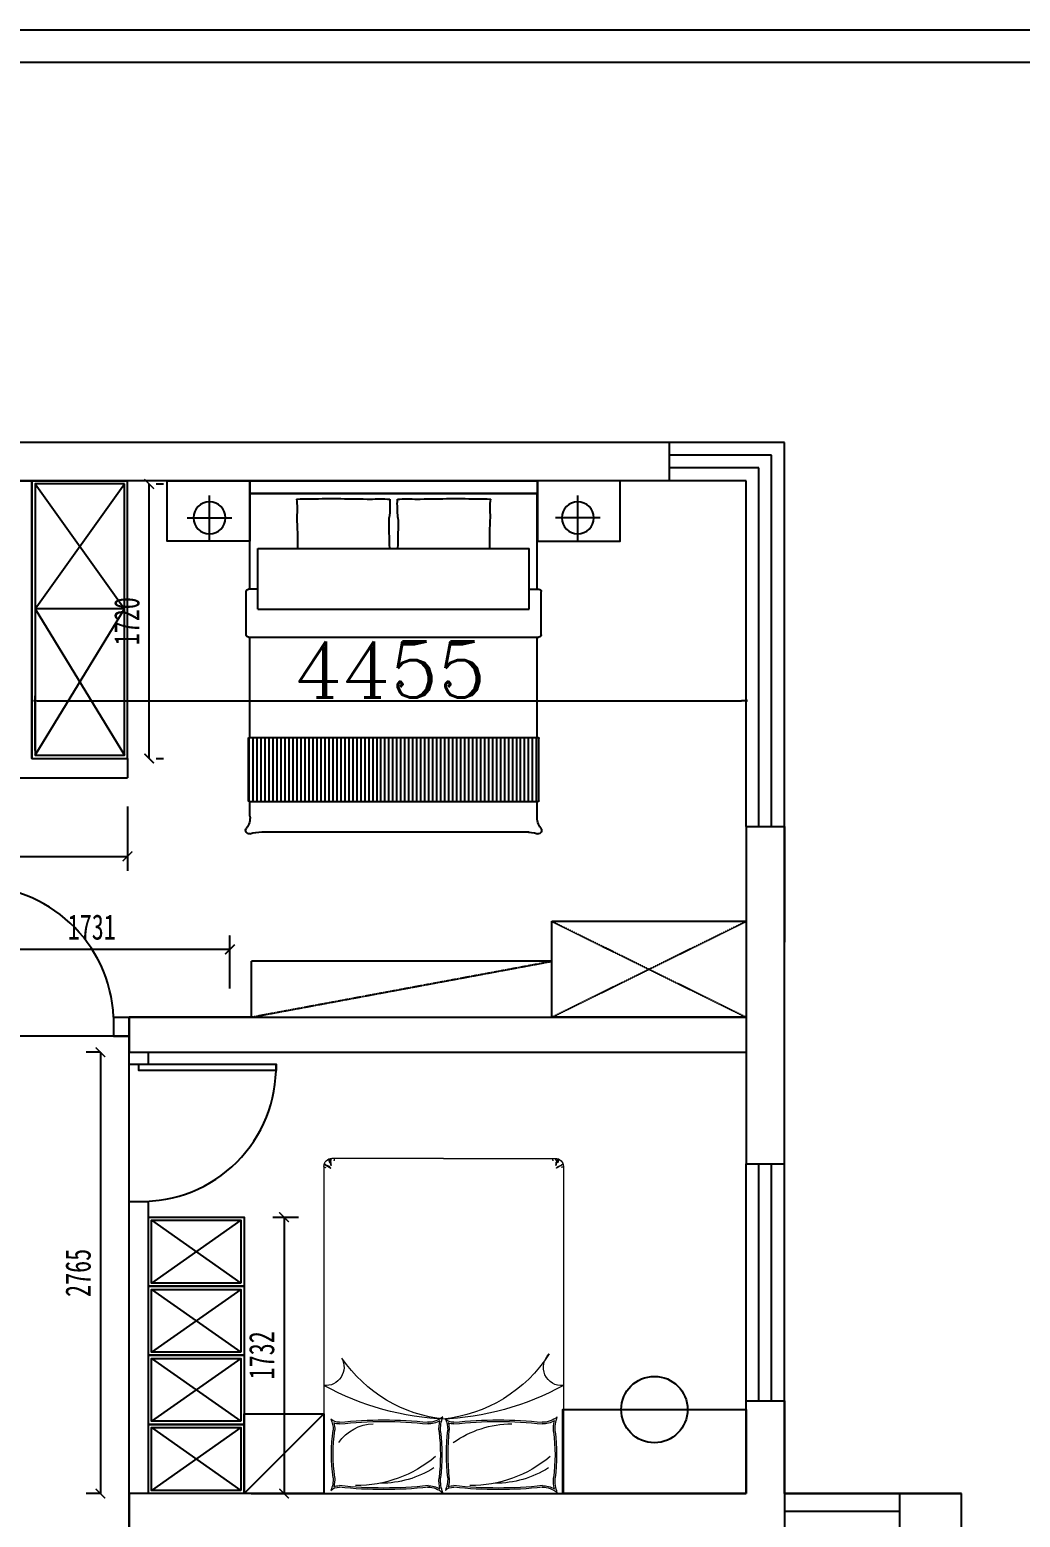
# Model space of a CAD drawing. Header units: millimetres. Extents: x -33522418 to 16198808, y -126322335 to -58690945.
# Drawn here: x -15918835 to -15912630, y -63974857 to -63965538 of the extents above; entities that cross this region are included whole.
import ezdxf

# ---------------------------------------------------------------- set-up
doc = ezdxf.new("R2010")
doc.units = ezdxf.units.MM
doc.header["$LTSCALE"] = 10
doc.header["$PDMODE"] = 3
doc.linetypes.add('DASH', pattern=[0.35, 0.25, -0.1])
doc.layers.add('LAYER4', color=7, linetype='Continuous')
doc.styles.add('HZXY', font='complex.shx', dxfattribs={"bigfont": 'HZXY.shx'})
doc.styles.add('宋体_T3', font='SimSun.ttf', dxfattribs={"width": 0.7})
doc.dimstyles.new('_TCH_ARCH&&60', dxfattribs={"dimtxt": 158.607595, "dimasz": 60, "dimexe": 90, "dimexo": 180, "dimgap": 60, "dimtad": 1, "dimdec": 0, "dimzin": 0, "dimdsep": 46, "dimtxsty": '宋体_T3', "dimblk": 'ARCHTICK', "dimcen": 0.09, "dimclrd": 2, "dimclre": 2, "dimclrt": 2, "dimazin": 2, "dimtfac": 1, "dimtdec": 0, "dimtix": 1, "dimtmove": 2, "dimatfit": 3, "dimfxl": 60, "dimtolj": 1, "dimtzin": 0, "dimarcsym": 0})
doc.dimstyles.new('LMDIM30$0', dxfattribs={"dimtxt": 60, "dimasz": 30, "dimexe": 30, "dimexo": 30, "dimgap": 20, "dimtad": 1, "dimdec": 0, "dimzin": 0, "dimdsep": 46, "dimtxsty": 'HZXY', "dimblk1": 'DOT', "dimblk2": 'DOT', "dimsah": 1, "dimcen": 0, "dimclrd": 2, "dimclre": 2, "dimclrt": 2, "dimadec": 0, "dimazin": 0, "dimtfac": 1, "dimtdec": 0, "dimtmove": 2, "dimatfit": 3, "dimldrblk": 'DOT', "dimfxl": 1, "dimtolj": 1, "dimtzin": 0, "dimarcsym": 0})

# ---------------------------------------------------------------- blocks, each defined once
blk = doc.blocks.new('A$C15B57E32')
at = {"color": 4}
for p, q in [((1879.6, 2587.1), (1879.6, 2307.1)), ((1739.6, 2447.1), (2019.6, 2447.1)), ((-88.3, 468.5), (-88.3, 2143.6)), ((-10.9, 2193.6), (102.5, 2193.6)), ((502.5, 2193.6), (1132.5, 2193.6)), ((1432.5, 2193.6), (2032.5, 2193.6)), ((2032.5, 393.6), (2032.5, 2193.6)), ((2111.7, 2193.6), (2032.5, 2193.6)), ((2032.5, 2193.6), (2032.5, 393.6)), ((2111.7, 393.6), (2111.7, 2193.6)), ((10, 393.6), (102.5, 393.6)), ((502.5, 393.6), (1132.5, 393.6)), ((1432.5, 393.6), (2032.5, 393.6)), ((2032.5, 393.6), (2111.7, 393.6)), ((1879.6, 0), (1879.6, 280)), ((1739.6, 140), (2019.6, 140))]:
    blk.add_line(p, q, dxfattribs=at)
at = {"color": 8}
for p, q in [((102.5, 388.6), (102.5, 2198.6)), ((502.5, 2187.2), (102.5, 2187.2)), ((502.5, 2162.2), (102.5, 2162.2)), ((107.5, 2203.6), (497.5, 2203.6)), ((502.5, 388.6), (502.5, 2198.6)), ((1132.5, 383.6), (1132.5, 2203.6)), ((1147.5, 2218.6), (1417.5, 2218.6)), ((1307.5, 2143.6), (1687.8, 2143.6)), ((1307.5, 443.6), (1307.5, 2143.6)), ((1432.5, 2143.6), (1432.5, 2203.6)), ((1687.8, 443.6), (1687.8, 2143.6)), ((502.5, 2137.2), (102.5, 2137.2)), ((502.5, 2112.2), (102.5, 2112.2)), ((502.5, 2087.2), (102.5, 2087.2)), ((502.5, 2062.2), (102.5, 2062.2)), ((502.5, 2037.2), (102.5, 2037.2)), ((502.5, 2012.2), (102.5, 2012.2)), ((502.5, 1987.2), (102.5, 1987.2)), ((502.5, 1962.2), (102.5, 1962.2)), ((502.5, 1937.2), (102.5, 1937.2)), ((502.5, 1912.2), (102.5, 1912.2)), ((502.5, 1887.2), (102.5, 1887.2)), ((502.5, 1862.2), (102.5, 1862.2)), ((502.5, 1837.2), (102.5, 1837.2)), ((502.5, 1812.2), (102.5, 1812.2)), ((502.5, 1787.2), (102.5, 1787.2)), ((502.5, 1762.2), (102.5, 1762.2)), ((502.5, 1737.2), (102.5, 1737.2)), ((502.5, 1712.2), (102.5, 1712.2)), ((502.5, 1687.2), (102.5, 1687.2)), ((502.5, 1662.2), (102.5, 1662.2)), ((502.5, 1637.2), (102.5, 1637.2)), ((502.5, 1612.2), (102.5, 1612.2)), ((502.5, 1587.2), (102.5, 1587.2)), ((502.5, 1562.2), (102.5, 1562.2)), ((502.5, 1537.2), (102.5, 1537.2)), ((502.5, 1512.2), (102.5, 1512.2)), ((502.5, 1487.2), (102.5, 1487.2)), ((502.5, 1462.2), (102.5, 1462.2)), ((502.5, 1437.2), (102.5, 1437.2)), ((502.5, 1412.2), (102.5, 1412.2)), ((502.5, 1387.2), (102.5, 1387.2)), ((502.5, 1362.2), (102.5, 1362.2)), ((502.5, 1337.2), (102.5, 1337.2)), ((502.5, 1312.2), (102.5, 1312.2)), ((502.5, 1287.2), (102.5, 1287.2)), ((502.5, 1262.2), (102.5, 1262.2)), ((502.5, 1237.2), (102.5, 1237.2)), ((502.5, 1212.2), (102.5, 1212.2)), ((502.5, 1187.2), (102.5, 1187.2)), ((502.5, 1162.2), (102.5, 1162.2)), ((502.5, 1137.2), (102.5, 1137.2)), ((502.5, 1112.2), (102.5, 1112.2)), ((502.5, 1087.2), (102.5, 1087.2)), ((502.5, 1062.2), (102.5, 1062.2)), ((502.5, 1037.2), (102.5, 1037.2)), ((502.5, 1012.2), (102.5, 1012.2)), ((502.5, 987.2), (102.5, 987.2)), ((502.5, 962.2), (102.5, 962.2)), ((502.5, 937.2), (102.5, 937.2)), ((502.5, 912.2), (102.5, 912.2)), ((502.5, 887.2), (102.5, 887.2)), ((502.5, 862.2), (102.5, 862.2)), ((502.5, 837.2), (102.5, 837.2)), ((502.5, 812.2), (102.5, 812.2)), ((502.5, 787.2), (102.5, 787.2)), ((502.5, 762.2), (102.5, 762.2)), ((502.5, 737.2), (102.5, 737.2)), ((502.5, 712.2), (102.5, 712.2)), ((502.5, 687.2), (102.5, 687.2)), ((502.5, 662.2), (102.5, 662.2)), ((502.5, 637.2), (102.5, 637.2)), ((502.5, 612.2), (102.5, 612.2)), ((502.5, 587.2), (102.5, 587.2)), ((502.5, 562.2), (102.5, 562.2)), ((502.5, 537.2), (102.5, 537.2)), ((502.5, 512.2), (102.5, 512.2)), ((502.5, 487.2), (102.5, 487.2)), ((502.5, 462.2), (102.5, 462.2)), ((502.5, 437.2), (102.5, 437.2)), ((502.5, 412.2), (102.5, 412.2)), ((502.5, 387.2), (102.5, 387.2)), ((107.5, 383.6), (497.5, 383.6)), ((1307.5, 443.6), (1687.8, 443.6)), ((1432.5, 443.6), (1432.5, 383.6)), ((1147.5, 368.6), (1417.5, 368.6))]:
    blk.add_line(p, q, dxfattribs=at)
at = {"color": 4}
for centre in [(1879.6, 2447.1), (1879.6, 140)]:
    blk.add_circle(centre, 100, dxfattribs=at)
for centre, radius, start, end in [((-79, 2199.7), 21.1, 46.53592, 191.91766), ((-362.5, 2117.1), 274.3, 0.32317, 16.58217), ((-0.4, 2297.5), 104.4, 232.15871, 275.75159), ((-362.5, 470.1), 274.3, 343.41783, 359.67683), ((-79, 387.4), 21.1, 168.08234, 313.46408), ((-0.4, 289.6), 104.4, 84.24841, 127.84129)]:
    blk.add_arc(centre, radius, start, end, dxfattribs=at)
at = {"color": 8}
for centre, radius, start, end in [((107.5, 2198.6), 5, 90, 180), ((497.5, 2198.6), 5, 0, 90), ((1147.5, 2203.6), 15, 90, 180), ((1417.5, 2203.6), 15, 0, 90), ((1744.9, 3926.1), 2030.1, 268.38834, 273.92799), ((1936.1, 2449.8), 551.5, 264.57724, 276.39291), ((-3803.1, 1761.5), 5802.2, 0.49679, 1.38527), ((-6393.7, 1680.2), 8393.7, 358.3391, 0.89825), ((387.8, 1372.2), 1610.2, 358.02978, 2.4617), ((1827.1, -1739.7), 3060.8, 88.97266, 92.6082), ((1970.7, 2277.6), 961, 264.6984, 271.56817), ((1827.1, 4326.8), 3060.8, 267.3918, 271.02734), ((1970.7, 309.6), 961, 88.43183, 95.3016), ((387.8, 1214.9), 1610.2, 357.5383, 1.97022), ((-6393.7, 906.9), 8393.7, 359.10175, 1.6609), ((-3803.1, 825.7), 5802.2, 358.61473, 359.50321), ((1744.9, -1339), 2030.1, 86.07201, 91.61166), ((1936.1, 137.3), 551.5, 83.60709, 95.42276), ((107.5, 388.6), 5, 180, 270), ((497.5, 388.6), 5, 270, 0), ((1147.5, 383.6), 15, 180, 270), ((1417.5, 383.6), 15, 270, 0)]:
    blk.add_arc(centre, radius, start, end, dxfattribs=at)
blk = doc.blocks.new('A$C71C90F50')
at = {"lineweight": 18}
for p, q in [((0, -2050), (0, 0)), ((0, 0), (1500, 0)), ((1500, -2050), (1500, 0)), ((750, -2100), (50, -2100)), ((750, -2100), (1450, -2100))]:
    blk.add_line(p, q, dxfattribs=at)
at = {"color": 8, "lineweight": 5}
for p, q in [((0, -2047), (1.2, -2046.1)), ((1.2, -2046.1), (2.2, -2045.4)), ((2.2, -2045.4), (3.1, -2045)), ((3.1, -2045), (3.8, -2044.6)), ((3.8, -2044.6), (4.4, -2044.5)), ((4.4, -2044.5), (5, -2044.4)), ((5, -2044.4), (5.5, -2044.3)), ((5.5, -2044.3), (6, -2044.3)), ((6, -2044.3), (6.4, -2044.3)), ((6.4, -2044.3), (6.9, -2044.3)), ((6.9, -2044.3), (7.3, -2044.3)), ((7.3, -2044.3), (7.7, -2044.3)), ((7.7, -2044.3), (8.2, -2044.2)), ((8.2, -2044.2), (8.6, -2044.2)), ((8.6, -2044.2), (9.1, -2044.1)), ((9.1, -2044.1), (9.5, -2043.9)), ((9.5, -2043.9), (10, -2043.8)), ((10, -2043.8), (10.4, -2043.6)), ((10.4, -2043.6), (10.9, -2043.4)), ((10.9, -2043.4), (11.3, -2043.2)), ((11.3, -2043.2), (11.6, -2043.1)), ((11.6, -2043.1), (11.8, -2042.9)), ((11.8, -2042.9), (12, -2042.8)), ((12, -2042.8), (12.1, -2042.8)), ((22.7, -2050.5), (23.4, -2050.1)), ((23.4, -2050.1), (24.1, -2049.7)), ((24.1, -2049.7), (24.8, -2049.2)), ((24.8, -2049.2), (25.5, -2048.8)), ((25.5, -2048.8), (26.2, -2048.4)), ((26.2, -2048.4), (26.8, -2048)), ((26.8, -2048), (27.4, -2047.6)), ((27.4, -2047.6), (28, -2047.2)), ((28, -2047.2), (28.6, -2046.9)), ((28.9, -2050.2), (28.1, -2050.6)), ((28.6, -2046.9), (29.1, -2046.5)), ((29.7, -2049.7), (28.9, -2050.2)), ((29.1, -2046.5), (29.6, -2046.2)), ((29.6, -2046.2), (30.2, -2045.8)), ((30.5, -2049.3), (29.7, -2049.7)), ((30.2, -2045.8), (30.7, -2045.5)), ((31.4, -2049), (30.5, -2049.3)), ((30.7, -2045.5), (31.2, -2045.2)), ((31.2, -2045.2), (31.7, -2044.9)), ((32.2, -2048.8), (31.4, -2049)), ((31.7, -2044.9), (32.3, -2044.6)), ((33, -2048.6), (32.2, -2048.8)), ((32.3, -2044.6), (32.8, -2044.3)), ((32.8, -2044.3), (33.4, -2044)), ((33.8, -2048.3), (33, -2048.6)), ((33.4, -2044), (33.9, -2043.7)), ((34.6, -2048.1), (33.8, -2048.3)), ((33.9, -2043.7), (34.5, -2043.4)), ((34.5, -2043.4), (35.1, -2043.1)), ((35.3, -2047.9), (34.6, -2048.1)), ((35.1, -2043.1), (35.7, -2042.8)), ((36, -2047.5), (35.3, -2047.9)), ((35.7, -2042.8), (36.2, -2042.5)), ((36.6, -2047.1), (36, -2047.5)), ((36.2, -2042.5), (36.8, -2042.2)), ((37.1, -2046.6), (36.6, -2047.1)), ((36.8, -2042.2), (37.4, -2041.9)), ((37.6, -2046), (37.1, -2046.6)), ((37.4, -2041.9), (38, -2041.5)), ((38, -2045.3), (37.6, -2046)), ((38, -2041.5), (38.6, -2041.2)), ((38.4, -2044.6), (38, -2045.3)), ((38.8, -2043.9), (38.4, -2044.6)), ((38.6, -2041.2), (39.1, -2040.9)), ((39.2, -2043.1), (38.8, -2043.9)), ((39.1, -2040.9), (39.6, -2040.5)), ((39.6, -2042.4), (39.2, -2043.1)), ((39.6, -2040.5), (40.1, -2040.1)), ((40, -2041.8), (39.6, -2042.4)), ((40.5, -2041.2), (40, -2041.8)), ((40.1, -2040.1), (40.5, -2039.8)), ((40.5, -2039.8), (40.9, -2039.4)), ((41.1, -2040.7), (40.5, -2041.2)), ((40.9, -2039.4), (41.3, -2039.1)), ((41.6, -2040.2), (41.1, -2040.7)), ((41.3, -2039.1), (41.7, -2038.8)), ((42.2, -2039.8), (41.6, -2040.2)), ((41.7, -2038.8), (42.1, -2038.5)), ((42.1, -2038.5), (42.5, -2038.3)), ((42.7, -2039.4), (42.2, -2039.8)), ((42.5, -2038.3), (42.8, -2038.2)), ((43.1, -2039.1), (42.7, -2039.4)), ((42.8, -2038.2), (43.1, -2038.1)), ((43.1, -2038.1), (43.4, -2038.1)), ((43.5, -2038.9), (43.1, -2039.1)), ((43.4, -2038.1), (43.6, -2038.1)), ((43.7, -2038.6), (43.5, -2038.9)), ((43.6, -2038.1), (43.8, -2038.2)), ((43.9, -2038.4), (43.7, -2038.6)), ((43.8, -2038.2), (43.9, -2038.3)), ((43.9, -2038.3), (43.9, -2038.4)), ((1456.2, -2038.2), (1456.1, -2038.3)), ((1456.1, -2038.3), (1456.1, -2038.4)), ((1456.1, -2038.4), (1456.3, -2038.6)), ((1456.4, -2038.1), (1456.2, -2038.2)), ((1456.3, -2038.6), (1456.5, -2038.9)), ((1456.6, -2038.1), (1456.4, -2038.1)), ((1456.5, -2038.9), (1456.9, -2039.1)), ((1456.9, -2038.1), (1456.6, -2038.1)), ((1457.2, -2038.2), (1456.9, -2038.1)), ((1456.9, -2039.1), (1457.3, -2039.4)), ((1457.5, -2038.3), (1457.2, -2038.2)), ((1457.3, -2039.4), (1457.8, -2039.8)), ((1457.9, -2038.5), (1457.5, -2038.3)), ((1457.8, -2039.8), (1458.4, -2040.2)), ((1458.3, -2038.8), (1457.9, -2038.5)), ((1458.7, -2039.1), (1458.3, -2038.8)), ((1458.4, -2040.2), (1458.9, -2040.7)), ((1459.1, -2039.4), (1458.7, -2039.1)), ((1458.9, -2040.7), (1459.5, -2041.2)), ((1459.5, -2039.8), (1459.1, -2039.4)), ((1459.9, -2040.1), (1459.5, -2039.8)), ((1459.5, -2041.2), (1460, -2041.8)), ((1460.4, -2040.5), (1459.9, -2040.1)), ((1460, -2041.8), (1460.4, -2042.4)), ((1460.9, -2040.9), (1460.4, -2040.5)), ((1460.4, -2042.4), (1460.8, -2043.1)), ((1460.8, -2043.1), (1461.2, -2043.9)), ((1461.4, -2041.2), (1460.9, -2040.9)), ((1461.2, -2043.9), (1461.6, -2044.6)), ((1462, -2041.5), (1461.4, -2041.2)), ((1461.6, -2044.6), (1462, -2045.3)), ((1462.6, -2041.9), (1462, -2041.5)), ((1462, -2045.3), (1462.4, -2046)), ((1462.4, -2046), (1462.9, -2046.6)), ((1463.2, -2042.2), (1462.6, -2041.9)), ((1462.9, -2046.6), (1463.4, -2047.1)), ((1463.8, -2042.5), (1463.2, -2042.2)), ((1463.4, -2047.1), (1464, -2047.5)), ((1464.3, -2042.8), (1463.8, -2042.5)), ((1464, -2047.5), (1464.7, -2047.9)), ((1464.9, -2043.1), (1464.3, -2042.8)), ((1464.7, -2047.9), (1465.4, -2048.1)), ((1465.5, -2043.4), (1464.9, -2043.1)), ((1465.4, -2048.1), (1466.2, -2048.3)), ((1466.1, -2043.7), (1465.5, -2043.4)), ((1466.6, -2044), (1466.1, -2043.7)), ((1466.2, -2048.3), (1467, -2048.6)), ((1467.2, -2044.3), (1466.6, -2044)), ((1467, -2048.6), (1467.8, -2048.8)), ((1467.7, -2044.6), (1467.2, -2044.3)), ((1468.3, -2044.9), (1467.7, -2044.6)), ((1467.8, -2048.8), (1468.6, -2049)), ((1468.8, -2045.2), (1468.3, -2044.9)), ((1468.6, -2049), (1469.5, -2049.3)), ((1469.3, -2045.5), (1468.8, -2045.2)), ((1469.8, -2045.8), (1469.3, -2045.5)), ((1469.5, -2049.3), (1470.3, -2049.7)), ((1470.4, -2046.2), (1469.8, -2045.8)), ((1470.3, -2049.7), (1471.1, -2050.2)), ((1470.9, -2046.5), (1470.4, -2046.2)), ((1471.4, -2046.9), (1470.9, -2046.5)), ((1471.1, -2050.2), (1471.9, -2050.6)), ((1472, -2047.2), (1471.4, -2046.9)), ((1472.6, -2047.6), (1472, -2047.2)), ((1473.2, -2048), (1472.6, -2047.6)), ((1473.8, -2048.4), (1473.2, -2048)), ((1474.5, -2048.8), (1473.8, -2048.4)), ((1475.2, -2049.2), (1474.5, -2048.8)), ((1475.9, -2049.7), (1475.2, -2049.2)), ((1476.6, -2050.1), (1475.9, -2049.7)), ((1477.3, -2050.5), (1476.6, -2050.1)), ((1488, -2042.8), (1487.9, -2042.8)), ((1488.2, -2042.9), (1488, -2042.8)), ((1488.4, -2043.1), (1488.2, -2042.9)), ((1488.7, -2043.2), (1488.4, -2043.1)), ((1489.1, -2043.4), (1488.7, -2043.2)), ((1489.6, -2043.6), (1489.1, -2043.4)), ((1490, -2043.8), (1489.6, -2043.6)), ((1490.5, -2043.9), (1490, -2043.8)), ((1490.9, -2044.1), (1490.5, -2043.9)), ((1491.4, -2044.2), (1490.9, -2044.1)), ((1491.8, -2044.2), (1491.4, -2044.2)), ((1492.3, -2044.3), (1491.8, -2044.2)), ((1492.7, -2044.3), (1492.3, -2044.3)), ((1493.1, -2044.3), (1492.7, -2044.3)), ((1493.6, -2044.3), (1493.1, -2044.3)), ((1494, -2044.3), (1493.6, -2044.3)), ((1494.5, -2044.3), (1494, -2044.3)), ((1495, -2044.4), (1494.5, -2044.3)), ((1495.6, -2044.5), (1495, -2044.4)), ((1496.2, -2044.6), (1495.6, -2044.5)), ((1496.9, -2045), (1496.2, -2044.6)), ((1497.8, -2045.4), (1496.9, -2045)), ((1498.8, -2046.1), (1497.8, -2045.4)), ((1500, -2047), (1498.8, -2046.1)), ((5.5, -2061), (6.7, -2060.1)), ((6.2, -2063.4), (5.5, -2064.2)), ((6.9, -2062.6), (6.2, -2063.4)), ((6.7, -2060.1), (7.8, -2059.3)), ((7.5, -2062), (6.9, -2062.6)), ((8, -2061.5), (7.5, -2062)), ((7.8, -2059.3), (8.8, -2058.7)), ((8.6, -2061), (8, -2061.5)), ((9, -2060.5), (8.6, -2061)), ((8.8, -2058.7), (9.6, -2058.2)), ((9.5, -2060.1), (9, -2060.5)), ((9.9, -2059.7), (9.5, -2060.1)), ((9.6, -2058.2), (10.4, -2057.7)), ((10.3, -2059.3), (9.9, -2059.7)), ((10.7, -2059), (10.3, -2059.3)), ((10.4, -2057.7), (11, -2057.4)), ((11, -2058.6), (10.7, -2059)), ((11, -2057.4), (11.6, -2057.1)), ((11.4, -2058.2), (11, -2058.6)), ((11.7, -2057.9), (11.4, -2058.2)), ((11.6, -2057.1), (12.2, -2056.8)), ((12, -2057.5), (11.7, -2057.9)), ((12.3, -2057.2), (12, -2057.5)), ((12.2, -2056.8), (12.7, -2056.5)), ((12.7, -2056.9), (12.3, -2057.2)), ((12.7, -2056.5), (13.2, -2056.3)), ((13, -2056.6), (12.7, -2056.9)), ((13.4, -2056.3), (13, -2056.6)), ((13.2, -2056.3), (13.6, -2056)), ((13.8, -2056), (13.4, -2056.3)), ((13.6, -2056), (14.1, -2055.7)), ((14.2, -2055.8), (13.8, -2056)), ((14.1, -2055.7), (14.5, -2055.5)), ((14.7, -2055.5), (14.2, -2055.8)), ((14.5, -2055.5), (14.9, -2055.2)), ((15.3, -2055.3), (14.7, -2055.5)), ((14.9, -2055.2), (15.4, -2055)), ((15.9, -2055.1), (15.3, -2055.3)), ((15.4, -2055), (15.8, -2054.7)), ((15.8, -2054.7), (16.2, -2054.4)), ((16.6, -2054.9), (15.9, -2055.1)), ((16.2, -2054.4), (16.7, -2054.1)), ((17.3, -2054.7), (16.6, -2054.9)), ((16.7, -2054.1), (17.1, -2053.9)), ((17.1, -2053.9), (17.6, -2053.5)), ((18.2, -2054.6), (17.3, -2054.7)), ((17.6, -2053.5), (18.1, -2053.2)), ((18.1, -2053.2), (18.7, -2052.9)), ((19, -2054.4), (18.2, -2054.6)), ((18.7, -2052.9), (19.3, -2052.5)), ((20, -2054.2), (19, -2054.4)), ((19.3, -2052.5), (19.9, -2052.2)), ((19.9, -2052.2), (20.5, -2051.8)), ((20.9, -2054), (20, -2054.2)), ((20.5, -2051.8), (21.2, -2051.4)), ((21.9, -2053.7), (20.9, -2054)), ((21.2, -2051.4), (21.9, -2051)), ((21.9, -2051), (22.7, -2050.5)), ((22.8, -2053.4), (21.9, -2053.7)), ((23.8, -2053.1), (22.8, -2053.4)), ((24.7, -2052.6), (23.8, -2053.1)), ((25.5, -2052.2), (24.7, -2052.6)), ((26.4, -2051.7), (25.5, -2052.2)), ((27.2, -2051.1), (26.4, -2051.7)), ((28.1, -2050.6), (27.2, -2051.1)), ((27.8, -2094.8), (28.8, -2092.5)), ((28.8, -2092.5), (29.7, -2090.5)), ((29.7, -2090.5), (30.3, -2088.7)), ((30.3, -2088.7), (30.8, -2087.1)), ((30.8, -2087.1), (31.2, -2085.7)), ((31.2, -2085.7), (31.6, -2084.4)), ((31.6, -2084.4), (31.8, -2083.3)), ((31.8, -2083.3), (32.1, -2082.2)), ((32.1, -2082.2), (32.3, -2081.2)), ((32.3, -2081.2), (32.6, -2080.2)), ((32.6, -2080.2), (32.9, -2079.2)), ((32.9, -2079.2), (33.3, -2078.2)), ((33.3, -2078.2), (33.7, -2077)), ((33.7, -2077), (34.1, -2075.7)), ((34.1, -2075.7), (34.7, -2074.2)), ((34.7, -2074.2), (35.4, -2072.5)), ((35.8, -2094), (35.1, -2097.7)), ((36.3, -2091), (35.8, -2094)), ((36.7, -2088.5), (36.3, -2091)), ((37.1, -2086.6), (36.7, -2088.5)), ((37.3, -2085.1), (37.1, -2086.6)), ((37.5, -2084), (37.3, -2085.1)), ((37.6, -2083), (37.5, -2084)), ((37.7, -2082.3), (37.6, -2083)), ((37.8, -2081.6), (37.7, -2082.3)), ((37.9, -2080.9), (37.8, -2081.6)), ((38, -2080.3), (37.9, -2080.9)), ((38.1, -2079.7), (38, -2080.3)), ((38.2, -2079.2), (38.1, -2079.7)), ((38.4, -2078.6), (38.2, -2079.2)), ((38.6, -2078.1), (38.4, -2078.6)), ((38.9, -2077.5), (38.6, -2078.1)), ((39.2, -2076.9), (38.9, -2077.5)), ((39.6, -2076), (39.2, -2076.9)), ((40, -2074.8), (39.6, -2076)), ((40.6, -2073.1), (40, -2074.8)), ((41.3, -2070.5), (40.6, -2073.1)), ((42.1, -2067), (41.3, -2070.5)), ((44.7, -2075.2), (41.8, -2080.9)), ((41.8, -2080.9), (41.8, -2083.6)), ((41.8, -2083.6), (45.3, -2086.9)), ((43, -2062.4), (42.1, -2067)), ((44.1, -2056.5), (43, -2062.4)), ((44.1, -2056.5), (46.3, -2055.9)), ((45.5, -2069.9), (44.1, -2071)), ((44.1, -2071), (44.7, -2075.2)), ((45.3, -2086.9), (46.1, -2089.9)), ((46.1, -2065.9), (45.5, -2069.9)), ((47.3, -2057.5), (46.1, -2065.9)), ((46.1, -2089.9), (46.3, -2091.5)), ((46.3, -2055.9), (47.3, -2057.5)), ((46.3, -2091.5), (46.3, -2099.9)), ((46.3, -2099.9), (46.3, -2098.3)), ((47.3, -2057.5), (47.3, -2057.5)), ((64.3, -2085.3), (64.8, -2087.1)), ((64.8, -2087.1), (65.2, -2089)), ((65.2, -2089), (65.4, -2090.8)), ((65.4, -2090.8), (65.6, -2092.6)), ((65.6, -2092.6), (65.7, -2094.5)), ((65.7, -2094.5), (65.8, -2096.3)), ((65.8, -2096.3), (65.8, -2098.2)), ((65.8, -2098.2), (65.8, -2100)), ((1434.3, -2094.5), (1434.2, -2096.3)), ((1434.2, -2096.3), (1434.2, -2098.2)), ((1434.2, -2098.2), (1434.2, -2100)), ((1434.4, -2092.6), (1434.3, -2094.5)), ((1434.6, -2090.8), (1434.4, -2092.6)), ((1434.8, -2089), (1434.6, -2090.8)), ((1435.2, -2087.1), (1434.8, -2089)), ((1435.7, -2085.3), (1435.2, -2087.1)), ((1453.7, -2055.9), (1452.7, -2057.5)), ((1452.7, -2057.5), (1452.7, -2057.5)), ((1452.7, -2057.5), (1453.9, -2065.9)), ((1455.9, -2056.5), (1453.7, -2055.9)), ((1453.9, -2089.9), (1453.7, -2091.5)), ((1453.7, -2091.5), (1453.7, -2099.9)), ((1453.7, -2099.9), (1453.7, -2098.3)), ((1453.9, -2065.9), (1454.5, -2069.9)), ((1454.7, -2086.9), (1453.9, -2089.9)), ((1454.5, -2069.9), (1455.9, -2071)), ((1458.2, -2083.6), (1454.7, -2086.9)), ((1455.9, -2071), (1455.3, -2075.2)), ((1455.3, -2075.2), (1458.2, -2080.9)), ((1455.9, -2056.5), (1457, -2062.4)), ((1457, -2062.4), (1457.9, -2067)), ((1457.9, -2067), (1458.7, -2070.5)), ((1458.2, -2080.9), (1458.2, -2083.6)), ((1458.7, -2070.5), (1459.4, -2073.1)), ((1459.4, -2073.1), (1460, -2074.8)), ((1460, -2074.8), (1460.4, -2076)), ((1460.4, -2076), (1460.8, -2076.9)), ((1460.8, -2076.9), (1461.1, -2077.5)), ((1461.1, -2077.5), (1461.4, -2078.1)), ((1461.4, -2078.1), (1461.6, -2078.6)), ((1461.6, -2078.6), (1461.8, -2079.2)), ((1461.8, -2079.2), (1461.9, -2079.7)), ((1461.9, -2079.7), (1462, -2080.3)), ((1462, -2080.3), (1462.1, -2080.9)), ((1462.1, -2080.9), (1462.2, -2081.6)), ((1462.2, -2081.6), (1462.3, -2082.3)), ((1462.3, -2082.3), (1462.4, -2083)), ((1462.4, -2083), (1462.5, -2084)), ((1462.5, -2084), (1462.7, -2085.1)), ((1462.7, -2085.1), (1462.9, -2086.6)), ((1462.9, -2086.6), (1463.3, -2088.5)), ((1463.3, -2088.5), (1463.7, -2091)), ((1463.7, -2091), (1464.2, -2094)), ((1464.2, -2094), (1464.9, -2097.7)), ((1465.3, -2074.2), (1464.6, -2072.5)), ((1465.9, -2075.7), (1465.3, -2074.2)), ((1466.3, -2077), (1465.9, -2075.7)), ((1466.7, -2078.2), (1466.3, -2077)), ((1467.1, -2079.2), (1466.7, -2078.2)), ((1467.4, -2080.2), (1467.1, -2079.2)), ((1467.7, -2081.2), (1467.4, -2080.2)), ((1467.9, -2082.2), (1467.7, -2081.2)), ((1468.2, -2083.3), (1467.9, -2082.2)), ((1468.4, -2084.4), (1468.2, -2083.3)), ((1468.8, -2085.7), (1468.4, -2084.4)), ((1469.2, -2087.1), (1468.8, -2085.7)), ((1469.7, -2088.7), (1469.2, -2087.1)), ((1470.3, -2090.5), (1469.7, -2088.7)), ((1471.2, -2092.5), (1470.3, -2090.5)), ((1472.2, -2094.8), (1471.2, -2092.5)), ((1471.9, -2050.6), (1472.8, -2051.1)), ((1472.8, -2051.1), (1473.6, -2051.7)), ((1473.6, -2051.7), (1474.5, -2052.2)), ((1474.5, -2052.2), (1475.3, -2052.6)), ((1475.3, -2052.6), (1476.2, -2053.1)), ((1476.2, -2053.1), (1477.2, -2053.4)), ((1477.2, -2053.4), (1478.1, -2053.7)), ((1478.1, -2051), (1477.3, -2050.5)), ((1478.8, -2051.4), (1478.1, -2051)), ((1478.1, -2053.7), (1479.1, -2054)), ((1479.5, -2051.8), (1478.8, -2051.4)), ((1479.1, -2054), (1480, -2054.2)), ((1480.1, -2052.2), (1479.5, -2051.8)), ((1480, -2054.2), (1481, -2054.4)), ((1480.7, -2052.5), (1480.1, -2052.2)), ((1481.3, -2052.9), (1480.7, -2052.5)), ((1481, -2054.4), (1481.8, -2054.6)), ((1481.9, -2053.2), (1481.3, -2052.9)), ((1481.8, -2054.6), (1482.7, -2054.7)), ((1482.4, -2053.5), (1481.9, -2053.2)), ((1482.9, -2053.9), (1482.4, -2053.5)), ((1482.7, -2054.7), (1483.4, -2054.9)), ((1483.3, -2054.1), (1482.9, -2053.9)), ((1483.8, -2054.4), (1483.3, -2054.1)), ((1483.4, -2054.9), (1484.1, -2055.1)), ((1484.2, -2054.7), (1483.8, -2054.4)), ((1484.1, -2055.1), (1484.7, -2055.3)), ((1484.6, -2055), (1484.2, -2054.7)), ((1485.1, -2055.2), (1484.6, -2055)), ((1484.7, -2055.3), (1485.3, -2055.5)), ((1485.5, -2055.5), (1485.1, -2055.2)), ((1485.3, -2055.5), (1485.8, -2055.8)), ((1485.9, -2055.7), (1485.5, -2055.5)), ((1485.8, -2055.8), (1486.2, -2056)), ((1486.4, -2056), (1485.9, -2055.7)), ((1486.2, -2056), (1486.6, -2056.3)), ((1486.8, -2056.3), (1486.4, -2056)), ((1486.6, -2056.3), (1487, -2056.6)), ((1487.3, -2056.5), (1486.8, -2056.3)), ((1487, -2056.6), (1487.3, -2056.9)), ((1487.8, -2056.8), (1487.3, -2056.5)), ((1487.3, -2056.9), (1487.7, -2057.2)), ((1487.7, -2057.2), (1488, -2057.5)), ((1488.4, -2057.1), (1487.8, -2056.8)), ((1488, -2057.5), (1488.3, -2057.9)), ((1488.3, -2057.9), (1488.6, -2058.2)), ((1489, -2057.4), (1488.4, -2057.1)), ((1488.6, -2058.2), (1489, -2058.6)), ((1489.6, -2057.7), (1489, -2057.4)), ((1489, -2058.6), (1489.3, -2059)), ((1489.3, -2059), (1489.7, -2059.3)), ((1490.4, -2058.2), (1489.6, -2057.7)), ((1489.7, -2059.3), (1490.1, -2059.7)), ((1490.1, -2059.7), (1490.5, -2060.1)), ((1491.2, -2058.7), (1490.4, -2058.2)), ((1490.5, -2060.1), (1491, -2060.5)), ((1491, -2060.5), (1491.4, -2061)), ((1492.2, -2059.3), (1491.2, -2058.7)), ((1491.4, -2061), (1492, -2061.5)), ((1492, -2061.5), (1492.5, -2062)), ((1493.3, -2060.1), (1492.2, -2059.3)), ((1492.5, -2062), (1493.1, -2062.6)), ((1493.1, -2062.6), (1493.8, -2063.4)), ((1494.5, -2061), (1493.3, -2060.1)), ((1493.8, -2063.4), (1494.5, -2064.2))]:
    blk.add_line(p, q, dxfattribs=at)
at = {"lineweight": 18}
for centre, radius, start, end in [((-133.4, -93.7), 191.6, 358.39232, 22.60225), ((94.3, 36.1), 75.8, 227.85954, 271.80123), ((374.9, -2602.8), 2578.3, 83.79454, 96.19507), ((653.6, 97.9), 137.5, 268.4473, 311.58389), ((955.8, -83.8), 225.2, 159.51501, 183.4755), ((584, -93.7), 191.6, 358.39232, 22.60225), ((811.6, 36.1), 75.8, 227.85954, 271.80123), ((1092.2, -2602.8), 2578.3, 83.79454, 96.19507), ((1370.9, 97.9), 137.5, 268.4473, 311.58389), ((1673.1, -83.8), 225.2, 159.51501, 183.4755), ((1140.7, -248.4), 1092.9, 172.14891, 187.85109), ((-531.8, -243), 1271.2, 353.42597, 6.57403), ((2234.7, -248.4), 1466.9, 174.15875, 185.84125), ((317.3, -243), 1140.4, 352.66801, 7.33199), ((-133.4, -392.3), 191.6, 337.39775, 358.39232), ((94.3, -522.1), 75.8, 88.19877, 132.14046), ((374.9, 2116.8), 2578.3, 263.80493, 276.20546), ((653.6, -583.8), 137.5, 48.41611, 91.5527), ((955.8, -402.2), 225.2, 176.5245, 200.48499), ((584, -392.3), 191.6, 337.39775, 358.39232), ((811.6, -522.1), 75.8, 88.19877, 132.14046), ((1092.2, 2116.8), 2578.3, 263.80493, 276.20546), ((1370.9, -583.8), 137.5, 48.41611, 91.5527), ((1673.1, -402.2), 225.2, 176.5245, 200.48499), ((50, -2050), 50, 180, 270), ((1450, -2050), 50, 270, 0)]:
    blk.add_arc(centre, radius, start, end, dxfattribs=at)
at = {"color": 8, "lineweight": 5}
for centre, radius, start, end in [((-133.4, -93.7), 201.5, 358.39232, 14.55155), ((94.3, 36.1), 85.7, 247.5713, 271.80123), ((374.9, -2603.3), 2568.7, 83.79051, 96.19909), ((196.8, -834.5), 785, 50.22647, 89.95853), ((354.9, -694.8), 630.3, 58.00929, 89.96742), ((653.6, 97.9), 147.4, 268.4473, 299.85132), ((955.8, -83.8), 235.1, 166.76988, 183.4755), ((584, -93.7), 201.5, 358.39232, 14.55155), ((811.6, 36.1), 85.7, 247.5713, 271.80123), ((1092.2, -2603.3), 2568.7, 83.79051, 96.19909), ((914.1, -834.5), 785, 50.22647, 89.95853), ((1072.3, -694.8), 630.3, 58.00929, 89.96742), ((1370.9, 97.9), 147.4, 268.4473, 299.85132), ((1673.1, -83.8), 235.1, 166.76988, 183.4755), ((1140.7, -248.4), 1082.9, 172.14891, 187.85109), ((-531.8, -243), 1261.2, 353.42597, 6.57403), ((2234.7, -248.4), 1456.9, 174.15875, 185.84125), ((317.3, -243), 1130.4, 352.66801, 7.33199), ((313.8, -169.6), 266.9, 214.05626, 268.97077), ((1176.4, 193.8), 630.3, 234.46158, 270), ((-133.4, -392.3), 201.5, 345.44845, 358.39232), ((94.3, -522.1), 85.7, 88.19877, 112.4287), ((374.9, 2117.3), 2568.7, 263.80091, 276.20949), ((653.6, -583.8), 147.4, 60.14868, 91.5527), ((955.8, -402.2), 235.1, 176.5245, 193.23012), ((584, -392.3), 201.5, 345.44845, 358.39232), ((811.6, -522.1), 85.7, 88.19877, 112.4287), ((1092.2, 2117.3), 2568.7, 263.80091, 276.20949), ((1370.9, -583.8), 147.4, 60.14868, 91.5527), ((1673.1, -402.2), 235.1, 176.5245, 193.23012)]:
    blk.add_arc(centre, radius, start, end, dxfattribs=at)
at = {"color": 8, "lineweight": 18}
for centre, radius, start, end in [((829.8, -2196.9), 1732.2, 92.1831, 118.62301), ((670.2, -2196.9), 1732.2, 61.37699, 87.8169), ((844.7, -1348.6), 886.9, 95.78064, 145.64547), ((654.2, -1362.6), 900.9, 32.79694, 84.23603), ((8.9, -793.2), 117.2, 332.09168, 94.33827), ((1489.6, -790.6), 114.7, 84.77674, 227.10565)]:
    blk.add_arc(centre, radius, start, end, dxfattribs=at)
blk = doc.blocks.new('DOT')
at = {"color": 0, "linetype": 'ByBlock'}
blk.add_line((-0.35, 0), (-1, 0), dxfattribs=at)
at = {"color": 0, "linetype": 'ByBlock', "const_width": 0.35}
blk.add_lwpolyline([(-0.175, 0, 1), (0.175, 0, 1)], format="xyb", close=True, dxfattribs=at)
blk = doc.blocks.new('*D778')
at = {"layer": 'Defpoints', "color": 0, "linetype": 'DASH', "transparency": 16777216}
for p in [(-15914347.1, -63969741), (-15918802.1, -63970083.3), (-15914347.1, -63970083.3)]:
    blk.add_point(p, dxfattribs=at)
at = {"layer": 'LAYER4', "color": 2, "linetype": 'DASH', "lineweight": -2, "transparency": 16777216}
for p, q in [((-15918802.1, -63970053.3), (-15918802.1, -63969711)), ((-15914347.1, -63970053.3), (-15914347.1, -63969711)), ((-15918772.1, -63969741), (-15914377.1, -63969741))]:
    blk.add_line(p, q, dxfattribs=at)
at = {"layer": 'LAYER4', "color": 2, "linetype": 'DASH', "lineweight": -2, "transparency": 16777216, "xscale": 30, "yscale": 30, "zscale": 30, "rotation": 180}
blk.add_blockref('DOT', (-15918802.1, -63969741), dxfattribs=at)
at = {"layer": 'LAYER4', "color": 2, "linetype": 'DASH', "lineweight": -2, "transparency": 16777216, "xscale": 30, "yscale": 30, "zscale": 30}
blk.add_blockref('DOT', (-15914347.1, -63969741), dxfattribs=at)
at = {"layer": 'LAYER4', "color": 2, "linetype": 'DASH', "lineweight": -2, "transparency": 16777216, "insert": (-15916574.6, -63969546), "char_height": 350, "attachment_point": 5, "style": 'HZXY'}
blk.add_mtext('\\A1;4455', dxfattribs=at)
blk = doc.blocks.new('_Dot')
at = {"color": 0, "linetype": 'ByBlock', "lineweight": -2}
blk.add_line((-0.5, 0), (-1, 0), dxfattribs=at)
at = {"color": 0, "linetype": 'ByBlock', "const_width": 0.5}
blk.add_lwpolyline([(-0.25, 0, 1), (0.25, 0, 1)], format="xyb", close=True, dxfattribs=at)
blk = doc.blocks.new('_ArchTick')
at = {"color": 0, "linetype": 'ByBlock', "const_width": 0.15}
blk.add_lwpolyline([(-0.5, -0.5), (0.5, 0.5)], dxfattribs=at)
blk = doc.blocks.new('*D779')
at = {"layer": 'Defpoints', "color": 0, "linetype": 'DASH', "transparency": 16777216}
for p in [(-15921102.1, -63970223.3), (-15918222.1, -63970223.3), (-15918222.1, -63970716.3)]:
    blk.add_point(p, dxfattribs=at)
at = {"layer": 'LAYER4', "color": 2, "linetype": 'DASH', "lineweight": -2, "transparency": 16777216}
for p, q in [((-15921102.1, -63970403.3), (-15921102.1, -63970806.3)), ((-15918222.1, -63970403.3), (-15918222.1, -63970806.3)), ((-15921102.1, -63970716.3), (-15918222.1, -63970716.3))]:
    blk.add_line(p, q, dxfattribs=at)
at = {"layer": 'LAYER4', "color": 2, "linetype": 'DASH', "lineweight": -2, "transparency": 16777216, "xscale": 60, "yscale": 60, "zscale": 60, "rotation": 180}
blk.add_blockref('_ArchTick', (-15921102.1, -63970716.3), dxfattribs=at)
at = {"layer": 'LAYER4', "color": 2, "linetype": 'DASH', "lineweight": -2, "transparency": 16777216, "xscale": 60, "yscale": 60, "zscale": 60}
blk.add_blockref('_ArchTick', (-15918222.1, -63970716.3), dxfattribs=at)
at = {"layer": 'LAYER4', "color": 2, "linetype": 'DASH', "lineweight": -2, "transparency": 16777216, "insert": (-15919662.1, -63970577), "char_height": 158.61, "attachment_point": 5, "style": '宋体_T3'}
blk.add_mtext('\\A1;2880', dxfattribs=at)
blk = doc.blocks.new('*D783')
at = {"layer": 'Defpoints', "color": 0, "linetype": 'DASH', "transparency": 16777216}
for p in [(-15918212.1, -63971943.2), (-15918392.3, -63974708.2), (-15918212.1, -63974708.2)]:
    blk.add_point(p, dxfattribs=at)
at = {"layer": 'LAYER4', "color": 2, "linetype": 'DASH', "lineweight": -2, "transparency": 16777216}
for p, q in [((-15918392.1, -63971943.2), (-15918482.3, -63971943.2)), ((-15918392.3, -63971943.2), (-15918392.3, -63974708.2)), ((-15918392.1, -63974708.2), (-15918482.3, -63974708.2))]:
    blk.add_line(p, q, dxfattribs=at)
at = {"layer": 'LAYER4', "color": 2, "linetype": 'DASH', "lineweight": -2, "transparency": 16777216, "xscale": 60, "yscale": 60, "zscale": 60}
for p, rotation in [((-15918392.3, -63971943.2), 90), ((-15918392.3, -63974708.2), 270)]:
    blk.add_blockref('_ArchTick', p, dxfattribs=dict(at, rotation=rotation))
at = {"layer": 'LAYER4', "color": 2, "linetype": 'DASH', "lineweight": -2, "transparency": 16777216, "insert": (-15918531.6, -63973325.7), "char_height": 158.61, "attachment_point": 5, "rotation": 90, "style": '宋体_T3'}
blk.add_mtext('\\A1;2765', dxfattribs=at)
blk = doc.blocks.new('*D784')
at = {"layer": 'Defpoints', "color": 0, "linetype": 'DASH', "transparency": 16777216}
for p in [(-15919312.1, -63971299.2), (-15919312.1, -63971723.2), (-15917581.1, -63971723.2)]:
    blk.add_point(p, dxfattribs=at)
at = {"layer": 'LAYER4', "color": 2, "linetype": 'DASH', "lineweight": -2, "transparency": 16777216}
for p, q in [((-15919312.1, -63971543.2), (-15919312.1, -63971209.2)), ((-15917581.1, -63971543.2), (-15917581.1, -63971209.2)), ((-15917581.1, -63971299.2), (-15919312.1, -63971299.2))]:
    blk.add_line(p, q, dxfattribs=at)
at = {"layer": 'LAYER4', "color": 2, "linetype": 'DASH', "lineweight": -2, "transparency": 16777216, "xscale": 60, "yscale": 60, "zscale": 60, "rotation": 180}
blk.add_blockref('_ArchTick', (-15919312.1, -63971299.2), dxfattribs=at)
at = {"layer": 'LAYER4', "color": 2, "linetype": 'DASH', "lineweight": -2, "transparency": 16777216, "xscale": 60, "yscale": 60, "zscale": 60}
blk.add_blockref('_ArchTick', (-15917581.1, -63971299.2), dxfattribs=at)
at = {"layer": 'LAYER4', "color": 2, "linetype": 'DASH', "lineweight": -2, "transparency": 16777216, "insert": (-15918446.6, -63971159.9), "char_height": 158.61, "attachment_point": 5, "style": '宋体_T3'}
blk.add_mtext('\\A1;1731', dxfattribs=at)
blk = doc.blocks.new('*D788')
at = {"layer": 'Defpoints', "color": 0, "linetype": 'DASH', "transparency": 16777216}
for p in [(-15918222.1, -63968383.2), (-15918086.9, -63968383.2), (-15918222.1, -63970103.3)]:
    blk.add_point(p, dxfattribs=at)
at = {"layer": 'LAYER4', "color": 2, "linetype": 'DASH', "lineweight": -2, "transparency": 16777216}
for p, q in [((-15918086.9, -63970103.3), (-15918086.9, -63968383.2)), ((-15918042.1, -63968383.2), (-15917996.9, -63968383.2)), ((-15918042.1, -63970103.3), (-15917996.9, -63970103.3))]:
    blk.add_line(p, q, dxfattribs=at)
at = {"layer": 'LAYER4', "color": 2, "linetype": 'DASH', "lineweight": -2, "transparency": 16777216, "xscale": 60, "yscale": 60, "zscale": 60}
for p, rotation in [((-15918086.9, -63968383.2), 90), ((-15918086.9, -63970103.3), 270)]:
    blk.add_blockref('_ArchTick', p, dxfattribs=dict(at, rotation=rotation))
at = {"layer": 'LAYER4', "color": 2, "linetype": 'DASH', "lineweight": -2, "transparency": 16777216, "insert": (-15918226.2, -63969243.3), "char_height": 158.61, "attachment_point": 5, "rotation": 90, "style": '宋体_T3'}
blk.add_mtext('\\A1;1720', dxfattribs=at)
blk = doc.blocks.new('*D790')
at = {"layer": 'Defpoints', "color": 0, "linetype": 'DASH', "transparency": 16777216}
for p in [(-15917492.1, -63972976.1), (-15917492.1, -63974708.2), (-15917242.1, -63974708.2)]:
    blk.add_point(p, dxfattribs=at)
at = {"layer": 'LAYER4', "color": 2, "linetype": 'DASH', "lineweight": -2, "transparency": 16777216}
for p, q in [((-15917312.1, -63972976.1), (-15917152.1, -63972976.1)), ((-15917242.1, -63972976.1), (-15917242.1, -63974708.2)), ((-15917312.1, -63974708.2), (-15917152.1, -63974708.2))]:
    blk.add_line(p, q, dxfattribs=at)
at = {"layer": 'LAYER4', "color": 2, "linetype": 'DASH', "lineweight": -2, "transparency": 16777216, "xscale": 60, "yscale": 60, "zscale": 60}
for p, rotation in [((-15917242.1, -63972976.1), 90), ((-15917242.1, -63974708.2), 270)]:
    blk.add_blockref('_ArchTick', p, dxfattribs=dict(at, rotation=rotation))
at = {"layer": 'LAYER4', "color": 2, "linetype": 'DASH', "lineweight": -2, "transparency": 16777216, "insert": (-15917381.4, -63973842.2), "char_height": 158.61, "attachment_point": 5, "rotation": 90, "style": '宋体_T3'}
blk.add_mtext('\\A1;1732', dxfattribs=at)

msp = doc.modelspace()

# ---------------------------------------------------------------- linework, layer by layer
for p, q in [((-15930338.7, -63965537.7), (-15902774.8, -63965537.7)), ((-15930338.7, -63965537.7), (-15902774.8, -63965537.7)), ((-15918212.1, -63972017.7), (-15918092.1, -63972017.7)), ((-15918212.1, -63972877.7), (-15918092.1, -63972877.7))]:
    msp.add_line(p, q)
at = {"color": 4}
msp.add_line((-15930134.9, -63965741.5), (-15907029.3, -63965741.5), dxfattribs=at)
for points in [[(-15918152.1, -63972017.7), (-15917292.1, -63972017.7), (-15917292.1, -63972057.7), (-15918152.1, -63972057.7)], [(-15914347.1, -63974708.2), (-15915496.1, -63974708.2), (-15915496.1, -63974181.7), (-15914347.1, -63974181.7)]]:
    msp.add_lwpolyline(points, close=True)
msp.add_circle((-15914921.6, -63974181.7), 207.8)
msp.add_arc((-15918132.1, -63972037.7), 840.2, 268.63607, 1.36393)
at = {"layer": 'LAYER4', "lineweight": -2}
for p, q in [((-15914827.1, -63968123.2), (-15921342.1, -63968123.2)), ((-15914107.1, -63968123.2), (-15914827.1, -63968123.2)), ((-15914827.1, -63968363.2), (-15914827.1, -63968123.2)), ((-15914107.1, -63970528.2), (-15914107.1, -63968123.2)), ((-15914187.1, -63968203.2), (-15914827.1, -63968203.2)), ((-15914187.1, -63970528.2), (-15914187.1, -63968203.2)), ((-15914267.1, -63968283.2), (-15914827.1, -63968283.2)), ((-15914267.1, -63970528.2), (-15914267.1, -63968283.2)), ((-15914827.1, -63968363.2), (-15921102.1, -63968363.2)), ((-15919432.1, -63968363.2), (-15918222.1, -63968363.2)), ((-15918822.1, -63970103.3), (-15918822.1, -63968363.2)), ((-15918802.1, -63969164.6), (-15918242.1, -63968383.2)), ((-15918802.1, -63968383.2), (-15918242.1, -63969164.6)), ((-15914348.2, -63968363.2), (-15916748.2, -63968363.2)), ((-15914347.1, -63968363.2), (-15914827.1, -63968363.2)), ((-15914347.1, -63970528.2), (-15914347.1, -63968363.2)), ((-15918802.1, -63970083.3), (-15918242.1, -63969164.6)), ((-15918242.1, -63969164.6), (-15918802.1, -63969164.6)), ((-15918802.1, -63969164.6), (-15918242.1, -63970083.3)), ((-15918822.1, -63970103.3), (-15918222.1, -63970103.3)), ((-15918222.1, -63970103.3), (-15918222.1, -63970223.3)), ((-15920271.5, -63970223.3), (-15918222.1, -63970223.3)), ((-15914347.1, -63970528.2), (-15914107.1, -63970528.2)), ((-15914347.1, -63970528.2), (-15914347.1, -63972643.2)), ((-15914107.1, -63970528.2), (-15914107.1, -63971253.2)), ((-15914107.1, -63972643.2), (-15914107.1, -63971253.2)), ((-15918309.6, -63971723.2), (-15918309.6, -63971843.2)), ((-15918309.6, -63971723.2), (-15918212.1, -63971723.2)), ((-15918092.1, -63971723.2), (-15918212.1, -63971723.2)), ((-15918212.1, -63971723.2), (-15918212.1, -63971943.2)), ((-15918212.1, -63971723.2), (-15914347.1, -63971723.2)), ((-15918212.1, -63972017.7), (-15918212.1, -63971723.2)), ((-15917447.1, -63971723.2), (-15918092.1, -63971723.2)), ((-15918309.6, -63971843.2), (-15918212.1, -63971843.2)), ((-15918212.1, -63971943.2), (-15918092.1, -63971943.2)), ((-15918092.1, -63971943.2), (-15914347.1, -63971943.2)), ((-15918092.1, -63972017.7), (-15918092.1, -63971943.2)), ((-15914347.1, -63974128.2), (-15914347.1, -63972643.2)), ((-15914347.1, -63972643.2), (-15914107.1, -63972643.2)), ((-15914267.1, -63974128.2), (-15914267.1, -63972643.2)), ((-15914187.1, -63974128.2), (-15914187.1, -63972643.2)), ((-15914107.1, -63974128.2), (-15914107.1, -63972643.2)), ((-15918212.1, -63974708.2), (-15918212.1, -63972877.7)), ((-15918092.1, -63974708.2), (-15918092.1, -63972877.7)), ((-15918072.1, -63972996.1), (-15917512.1, -63973389.1)), ((-15917512.1, -63972996.1), (-15918072.1, -63973389.1)), ((-15918072.1, -63973429.1), (-15917512.1, -63973822.2)), ((-15917512.1, -63973429.1), (-15918072.1, -63973822.2)), ((-15918072.1, -63973862.2), (-15917512.1, -63974255.2)), ((-15917512.1, -63973862.2), (-15918072.1, -63974255.2)), ((-15914347.1, -63974708.2), (-15914347.1, -63974128.2)), ((-15914347.1, -63974128.2), (-15914107.1, -63974128.2)), ((-15914107.1, -63974128.2), (-15914107.1, -63974928.2)), ((-15918072.1, -63974295.2), (-15917512.1, -63974688.2)), ((-15917512.1, -63974295.2), (-15918072.1, -63974688.2)), ((-15916992.1, -63974208.2), (-15917492.1, -63974708.2)), ((-15918212.1, -63974708.2), (-15918212.1, -63974928.2)), ((-15917447.1, -63974708.2), (-15918212.1, -63974708.2)), ((-15917447.1, -63974708.2), (-15915077.1, -63974708.2)), ((-15915077.1, -63974708.2), (-15914347.1, -63974708.2)), ((-15914107.1, -63974708.2), (-15913387.1, -63974708.2)), ((-15913387.1, -63974708.2), (-15912997.1, -63974708.2)), ((-15913387.1, -63974708.2), (-15913387.1, -63974928.2)), ((-15912997.1, -63975948.2), (-15912997.1, -63974708.2)), ((-15914107.1, -63974818.2), (-15913387.1, -63974818.2))]:
    msp.add_line(p, q, dxfattribs=at)
at = {"layer": 'LAYER4', "color": 8, "linetype": 'DASH', "lineweight": -2}
for p, q in [((-15915564.1, -63971123.2), (-15914347.1, -63971723.2)), ((-15915564.1, -63971723.2), (-15914347.1, -63971123.2)), ((-15917447.1, -63971723.2), (-15915564.1, -63971373.2))]:
    msp.add_line(p, q, dxfattribs=at)
for points in [[(-15923447.1, -63981548.2), (-15912997.1, -63981548.2), (-15912997.1, -63974708.2), (-15914107.1, -63974708.2), (-15914107.1, -63968123.2), (-15921342.1, -63968123.2), (-15921342.1, -63971723.2), (-15922547.1, -63971723.2), (-15922547.1, -63975953.2), (-15923967.1, -63975953.2), (-15923967.1, -63979758.2), (-15923447.1, -63979758.2), (-15923447.1, -63981548.2)], [(-15919312.1, -63971843.2), (-15919312.1, -63978438.2), (-15922163.1, -63978438.2), (-15922235.1, -63979728.2), (-15923207.1, -63979728.2), (-15923207.1, -63981308.2), (-15915047.1, -63981308.2), (-15915047.1, -63974928.2), (-15918172.1, -63974928.2), (-15918212.1, -63974928.2), (-15918212.1, -63971843.2), (-15919312.1, -63971843.2)]]:
    msp.add_lwpolyline(points, dxfattribs=at)
at = {"layer": 'LAYER4', "lineweight": -2}
for points in [[(-15918222.1, -63968363.2), (-15918822.1, -63968363.2), (-15918822.1, -63970103.3), (-15918222.1, -63970103.3)], [(-15918242.1, -63968383.2), (-15918802.1, -63968383.2), (-15918802.1, -63970083.3), (-15918242.1, -63970083.3)], [(-15917457.3, -63968742.4), (-15917974.1, -63968742.4), (-15917974.1, -63968363.2), (-15917457.3, -63968363.2)], [(-15915653.4, -63968742.4), (-15915136.6, -63968742.4), (-15915136.6, -63968363.2), (-15915653.4, -63968363.2)], [(-15917492.1, -63973409.1), (-15918092.1, -63973409.1), (-15918092.1, -63972976.1), (-15917492.1, -63972976.1)], [(-15917512.1, -63973389.1), (-15918072.1, -63973389.1), (-15918072.1, -63972996.1), (-15917512.1, -63972996.1)], [(-15917492.1, -63973842.2), (-15918092.1, -63973842.2), (-15918092.1, -63973409.1), (-15917492.1, -63973409.1)], [(-15917512.1, -63973822.2), (-15918072.1, -63973822.2), (-15918072.1, -63973429.1), (-15917512.1, -63973429.1)], [(-15917492.1, -63974275.2), (-15918092.1, -63974275.2), (-15918092.1, -63973842.2), (-15917492.1, -63973842.2)], [(-15917512.1, -63974255.2), (-15918072.1, -63974255.2), (-15918072.1, -63973862.2), (-15917512.1, -63973862.2)], [(-15917492.1, -63974708.2), (-15918092.1, -63974708.2), (-15918092.1, -63974275.2), (-15917492.1, -63974275.2)], [(-15917512.1, -63974688.2), (-15918072.1, -63974688.2), (-15918072.1, -63974295.2), (-15917512.1, -63974295.2)], [(-15916992.1, -63974708.2), (-15917492.1, -63974708.2), (-15917492.1, -63974208.2), (-15916992.1, -63974208.2)]]:
    msp.add_lwpolyline(points, close=True, dxfattribs=at)
at = {"layer": 'LAYER4', "color": 8, "linetype": 'DASH', "lineweight": -2}
for points in [[(-15915564.1, -63971123.2), (-15914347.1, -63971123.2), (-15914347.1, -63971723.2), (-15915564.1, -63971723.2)], [(-15915564.1, -63971373.2), (-15917447.1, -63971373.2), (-15917447.1, -63971723.2), (-15915564.1, -63971723.2)]]:
    msp.add_lwpolyline(points, close=True, dxfattribs=at)
at = {"layer": 'LAYER4', "lineweight": -2}
msp.add_arc((-15919169.6, -63971764), 861, 2.71164, 91.33109, dxfattribs=at)

# ---------------------------------------------------------------- block references
at = {"layer": 'LAYER4', "lineweight": -2, "xscale": -1}
for name, p, rotation in [('A$C15B57E32', (-15917848.9, -63970475), 270), ('A$C71C90F50', (-15916992.1, -63974708.2), 180)]:
    msp.add_blockref(name, p, dxfattribs=dict(at, rotation=rotation))

# ---------------------------------------------------------------- dimensions: what is measured, and where the dimension line sits
at = {"layer": 'LAYER4', "color": 8, "linetype": 'DASH', "lineweight": -2}
for base, p1, p2, picture, middle in [((-15918086.9, -63968383.2), (-15918222.1, -63970103.3), (-15918222.1, -63968383.2), '*D788', (-15918226.2, -63969243.3)), ((-15918392.3, -63974708.2), (-15918212.1, -63971943.2), (-15918212.1, -63974708.2), '*D783', (-15918531.6, -63973325.7)), ((-15917242.1, -63974708.2), (-15917492.1, -63972976.1), (-15917492.1, -63974708.2), '*D790', (-15917381.4, -63973842.2))]:
    dim = msp.add_linear_dim(base=base, p1=p1, p2=p2, angle=90, dimstyle='_TCH_ARCH&&60', dxfattribs=at)
    dim.commit()
    dim.dimension.update_dxf_attribs({"geometry": picture, "text_midpoint": middle})
dim = msp.add_linear_dim(base=(-15914347.1, -63969741), p1=(-15918802.1, -63970083.3), p2=(-15914347.1, -63970083.3), dimstyle='LMDIM30$0', override={"dimtxt": 350}, dxfattribs=at)
dim.commit()
dim.dimension.update_dxf_attribs({"geometry": '*D778', "text_midpoint": (-15916574.6, -63969546)})
for base, p1, p2, picture, middle in [((-15918222.1, -63970716.3), (-15921102.1, -63970223.3), (-15918222.1, -63970223.3), '*D779', (-15919662.1, -63970577)), ((-15919312.1, -63971299.2), (-15917581.1, -63971723.2), (-15919312.1, -63971723.2), '*D784', (-15918446.6, -63971159.9))]:
    dim = msp.add_linear_dim(base=base, p1=p1, p2=p2, dimstyle='_TCH_ARCH&&60', dxfattribs=at)
    dim.commit()
    dim.dimension.update_dxf_attribs({"geometry": picture, "text_midpoint": middle})

doc.saveas('drawing.dxf')
